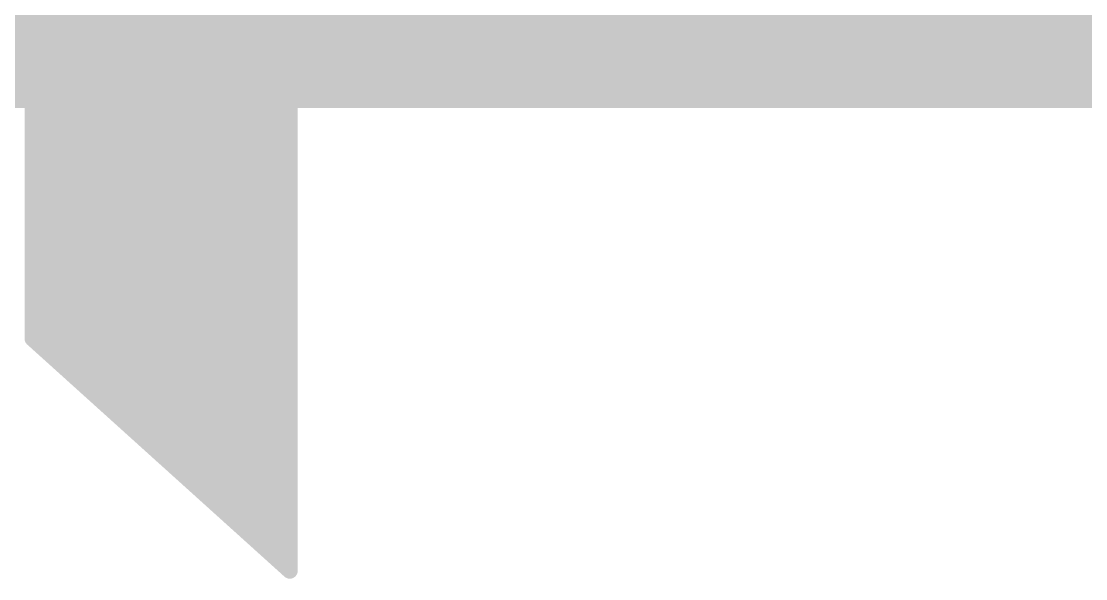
# Model space of a CAD drawing. Extents: x -19.1 to 53.5, y -15.6 to 59.8.
# Drawn here: x 18.529 to 20.242, y 19.436 to 20.333 of the extents above; entities that cross this region are included whole.
import ezdxf

# ---------------------------------------------------------------- set-up
doc = ezdxf.new("R2010")
doc.units = 0
doc.layers.add('16', color=132, linetype='CONTINUOUS')
doc.layers.add('21', color=41, linetype='CONTINUOUS')

msp = doc.modelspace()

# ---------------------------------------------------------------- linework, layer by layer
at = {"layer": '16', "const_width": 0.254}
msp.add_lwpolyline([(2.54, 20.32), (26.67, 20.32)], dxfattribs=at)
at = {"layer": '21', "const_width": 0.0254}
for points in [[(18.5471, 19.8222), (18.5471, 21.8796)], [(18.9611, 20.8788), (18.9611, 19.4488)], [(18.5471, 20.3454), (18.9611, 20.3454)], [(18.5471, 20.32), (18.9611, 20.32)], [(18.5471, 20.2946), (18.9611, 20.2946)], [(18.5471, 20.2692), (18.9611, 20.2692)], [(18.5471, 20.2438), (18.9611, 20.2438)], [(18.5471, 20.2184), (18.9611, 20.2184)], [(18.5471, 20.193), (18.9611, 20.193)], [(18.5471, 20.1676), (18.9611, 20.1676)], [(18.5471, 20.1422), (18.9611, 20.1422)], [(18.5471, 20.1168), (18.9611, 20.1168)], [(18.5471, 20.0914), (18.9611, 20.0914)], [(18.5471, 20.066), (18.9611, 20.066)], [(18.5471, 20.0406), (18.9611, 20.0406)], [(18.5471, 20.0152), (18.9611, 20.0152)], [(18.5471, 19.9898), (18.9611, 19.9898)], [(18.5471, 19.9644), (18.9611, 19.9644)], [(18.5471, 19.939), (18.9611, 19.939)], [(18.5471, 19.9136), (18.9611, 19.9136)], [(18.5471, 19.8882), (18.9611, 19.8882)], [(18.5471, 19.8628), (18.9611, 19.8628)], [(18.5471, 19.8374), (18.9611, 19.8374)], [(18.9611, 19.4488), (18.5471, 19.8222)], [(18.5584, 19.812), (18.9611, 19.812)], [(18.5866, 19.7866), (18.9611, 19.7866)], [(18.6147, 19.7612), (18.9611, 19.7612)], [(18.6429, 19.7358), (18.9611, 19.7358)], [(18.6711, 19.7104), (18.9611, 19.7104)], [(18.6992, 19.685), (18.9611, 19.685)], [(18.7274, 19.6596), (18.9611, 19.6596)], [(18.7555, 19.6342), (18.9611, 19.6342)], [(18.7837, 19.6088), (18.9611, 19.6088)], [(18.8119, 19.5834), (18.9611, 19.5834)], [(18.84, 19.558), (18.9611, 19.558)], [(18.8682, 19.5326), (18.9611, 19.5326)], [(18.8964, 19.5072), (18.9611, 19.5072)], [(18.9245, 19.4818), (18.9611, 19.4818)], [(18.9527, 19.4564), (18.9611, 19.4564)]]:
    msp.add_lwpolyline(points, dxfattribs=at)
at = {"layer": '21', "const_width": 0.0127}
for points in [[(18.5471, 20.3264, 1), (18.5471, 20.3136)], [(18.9611, 20.3136, 1), (18.9611, 20.3264)], [(18.5471, 20.301, 1), (18.5471, 20.2883)], [(18.9611, 20.2883, 1), (18.9611, 20.301)], [(18.5471, 20.2756, 1), (18.5471, 20.2629)], [(18.9611, 20.2629, 1), (18.9611, 20.2756)], [(18.5471, 20.2502, 1), (18.5471, 20.2374)], [(18.9611, 20.2374, 1), (18.9611, 20.2502)], [(18.5471, 20.2248, 1), (18.5471, 20.2121)], [(18.9611, 20.2121, 1), (18.9611, 20.2248)], [(18.5471, 20.1994, 1), (18.5471, 20.1867)], [(18.9611, 20.1867, 1), (18.9611, 20.1994)], [(18.5471, 20.174, 1), (18.5471, 20.1612)], [(18.9611, 20.1612, 1), (18.9611, 20.174)], [(18.5471, 20.1486, 1), (18.5471, 20.1359)], [(18.9611, 20.1359, 1), (18.9611, 20.1486)], [(18.5471, 20.1232, 1), (18.5471, 20.1105)], [(18.9611, 20.1105, 1), (18.9611, 20.1232)], [(18.5471, 20.0978, 1), (18.5471, 20.085)], [(18.9611, 20.085, 1), (18.9611, 20.0978)], [(18.5471, 20.0724, 1), (18.5471, 20.0597)], [(18.9611, 20.0597, 1), (18.9611, 20.0724)], [(18.5471, 20.047, 1), (18.5471, 20.0343)], [(18.9611, 20.0343, 1), (18.9611, 20.047)], [(18.5471, 20.0216, 1), (18.5471, 20.0088)], [(18.9611, 20.0088, 1), (18.9611, 20.0216)], [(18.5471, 19.9962, 1), (18.5471, 19.9835)], [(18.9611, 19.9835, 1), (18.9611, 19.9962)], [(18.5471, 19.9708, 1), (18.5471, 19.9581)], [(18.9611, 19.9581, 1), (18.9611, 19.9708)], [(18.5471, 19.9454, 1), (18.5471, 19.9326)], [(18.9611, 19.9326, 1), (18.9611, 19.9454)], [(18.5471, 19.92, 1), (18.5471, 19.9073)], [(18.9611, 19.9073, 1), (18.9611, 19.92)], [(18.5471, 19.8946, 1), (18.5471, 19.8819)], [(18.9611, 19.8819, 1), (18.9611, 19.8946)], [(18.5471, 19.8692, 1), (18.5471, 19.8564)], [(18.9611, 19.8564, 1), (18.9611, 19.8692)], [(18.5471, 19.8438, 1), (18.5471, 19.8311)], [(18.9611, 19.8311, 1), (18.9611, 19.8438)], [(18.5407, 19.8222, 1), (18.5535, 19.8222)], [(18.5514, 19.8269, 1), (18.5428, 19.8175)], [(18.5584, 19.8184, 1), (18.5584, 19.8056)], [(18.9611, 19.8056, 1), (18.9611, 19.8184)], [(18.5866, 19.793, 1), (18.5866, 19.7802)], [(18.9611, 19.7802, 1), (18.9611, 19.793)], [(18.6147, 19.7676, 1), (18.6147, 19.7549)], [(18.9611, 19.7549, 1), (18.9611, 19.7676)], [(18.6429, 19.7422, 1), (18.6429, 19.7294)], [(18.9611, 19.7294, 1), (18.9611, 19.7422)], [(18.6711, 19.7168, 1), (18.6711, 19.704)], [(18.9611, 19.704, 1), (18.9611, 19.7168)], [(18.6992, 19.6914, 1), (18.6992, 19.6787)], [(18.9611, 19.6787, 1), (18.9611, 19.6914)], [(18.7274, 19.666, 1), (18.7274, 19.6532)], [(18.9611, 19.6532, 1), (18.9611, 19.666)], [(18.7555, 19.6406, 1), (18.7555, 19.6278)], [(18.9611, 19.6278, 1), (18.9611, 19.6406)], [(18.7837, 19.6152, 1), (18.7837, 19.6025)], [(18.9611, 19.6025, 1), (18.9611, 19.6152)], [(18.8119, 19.5898, 1), (18.8119, 19.577)], [(18.9611, 19.577, 1), (18.9611, 19.5898)], [(18.84, 19.5644, 1), (18.84, 19.5516)], [(18.9611, 19.5516, 1), (18.9611, 19.5644)], [(18.8682, 19.539, 1), (18.8682, 19.5263)], [(18.9611, 19.5263, 1), (18.9611, 19.539)], [(18.8964, 19.5136, 1), (18.8964, 19.5008)], [(18.9611, 19.5008, 1), (18.9611, 19.5136)], [(18.9245, 19.4882, 1), (18.9245, 19.4754)], [(18.9611, 19.4754, 1), (18.9611, 19.4882)], [(18.9527, 19.4628, 1), (18.9527, 19.4501)], [(18.9568, 19.4441, 1), (18.9654, 19.4535)], [(18.9611, 19.4501, 1), (18.9611, 19.4628)], [(18.9548, 19.4488, 1), (18.9675, 19.4488)]]:
    msp.add_lwpolyline(points, format="xyb", dxfattribs=at)

doc.saveas('drawing.dxf')
